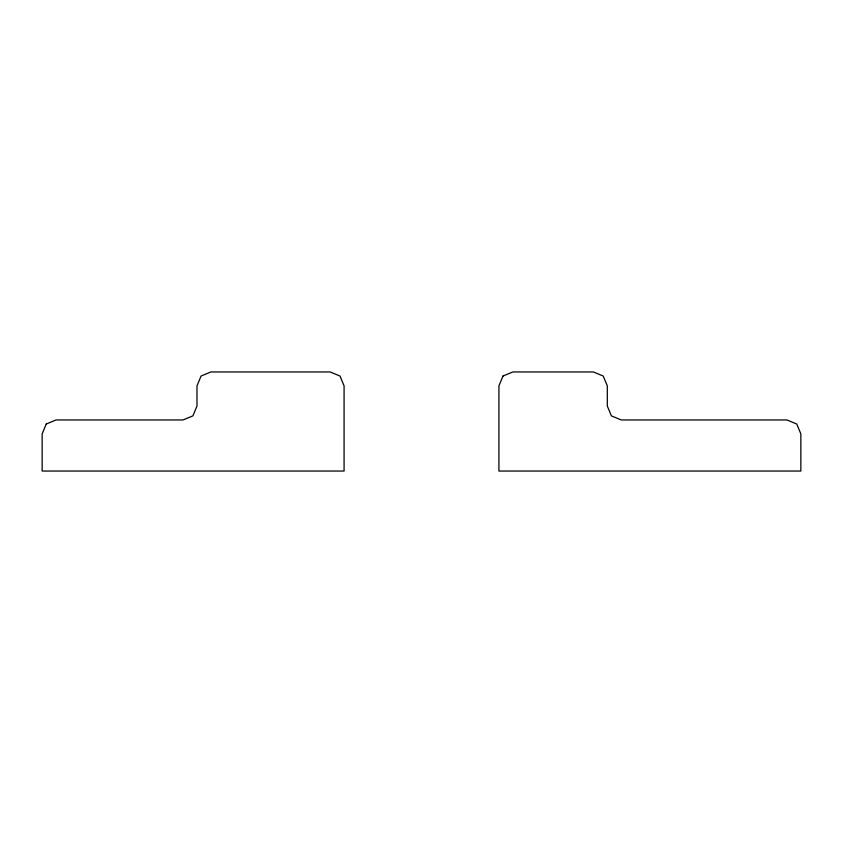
<?xml version="1.0" encoding="UTF-8"?>
<svg xmlns="http://www.w3.org/2000/svg" width="843" height="843" viewBox="0 0 843 843"><rect width="100%" height="100%" fill="white"/><g stroke="black" fill="none" stroke-linecap="round" stroke-linejoin="round"><path stroke-width="1.26" d="M46.228 424.029L42.15 433.892L42.15 471.047L344.081 471.047L344.081 385.883L340.003 376.031L330.15 371.953L210.919 371.953L201.066 376.031L196.988 385.883L196.988 406.02L192.91 415.873L183.047 419.951L56.081 419.951L46.228 424.029M502.997 376.031L498.919 385.883L498.919 471.047L800.85 471.047L800.85 433.892L796.772 424.029L786.919 419.951L621.238 419.951L611.386 415.873L607.308 406.02L607.308 385.883L603.219 376.031L593.367 371.953L512.85 371.953L502.997 376.031"/></g></svg>
